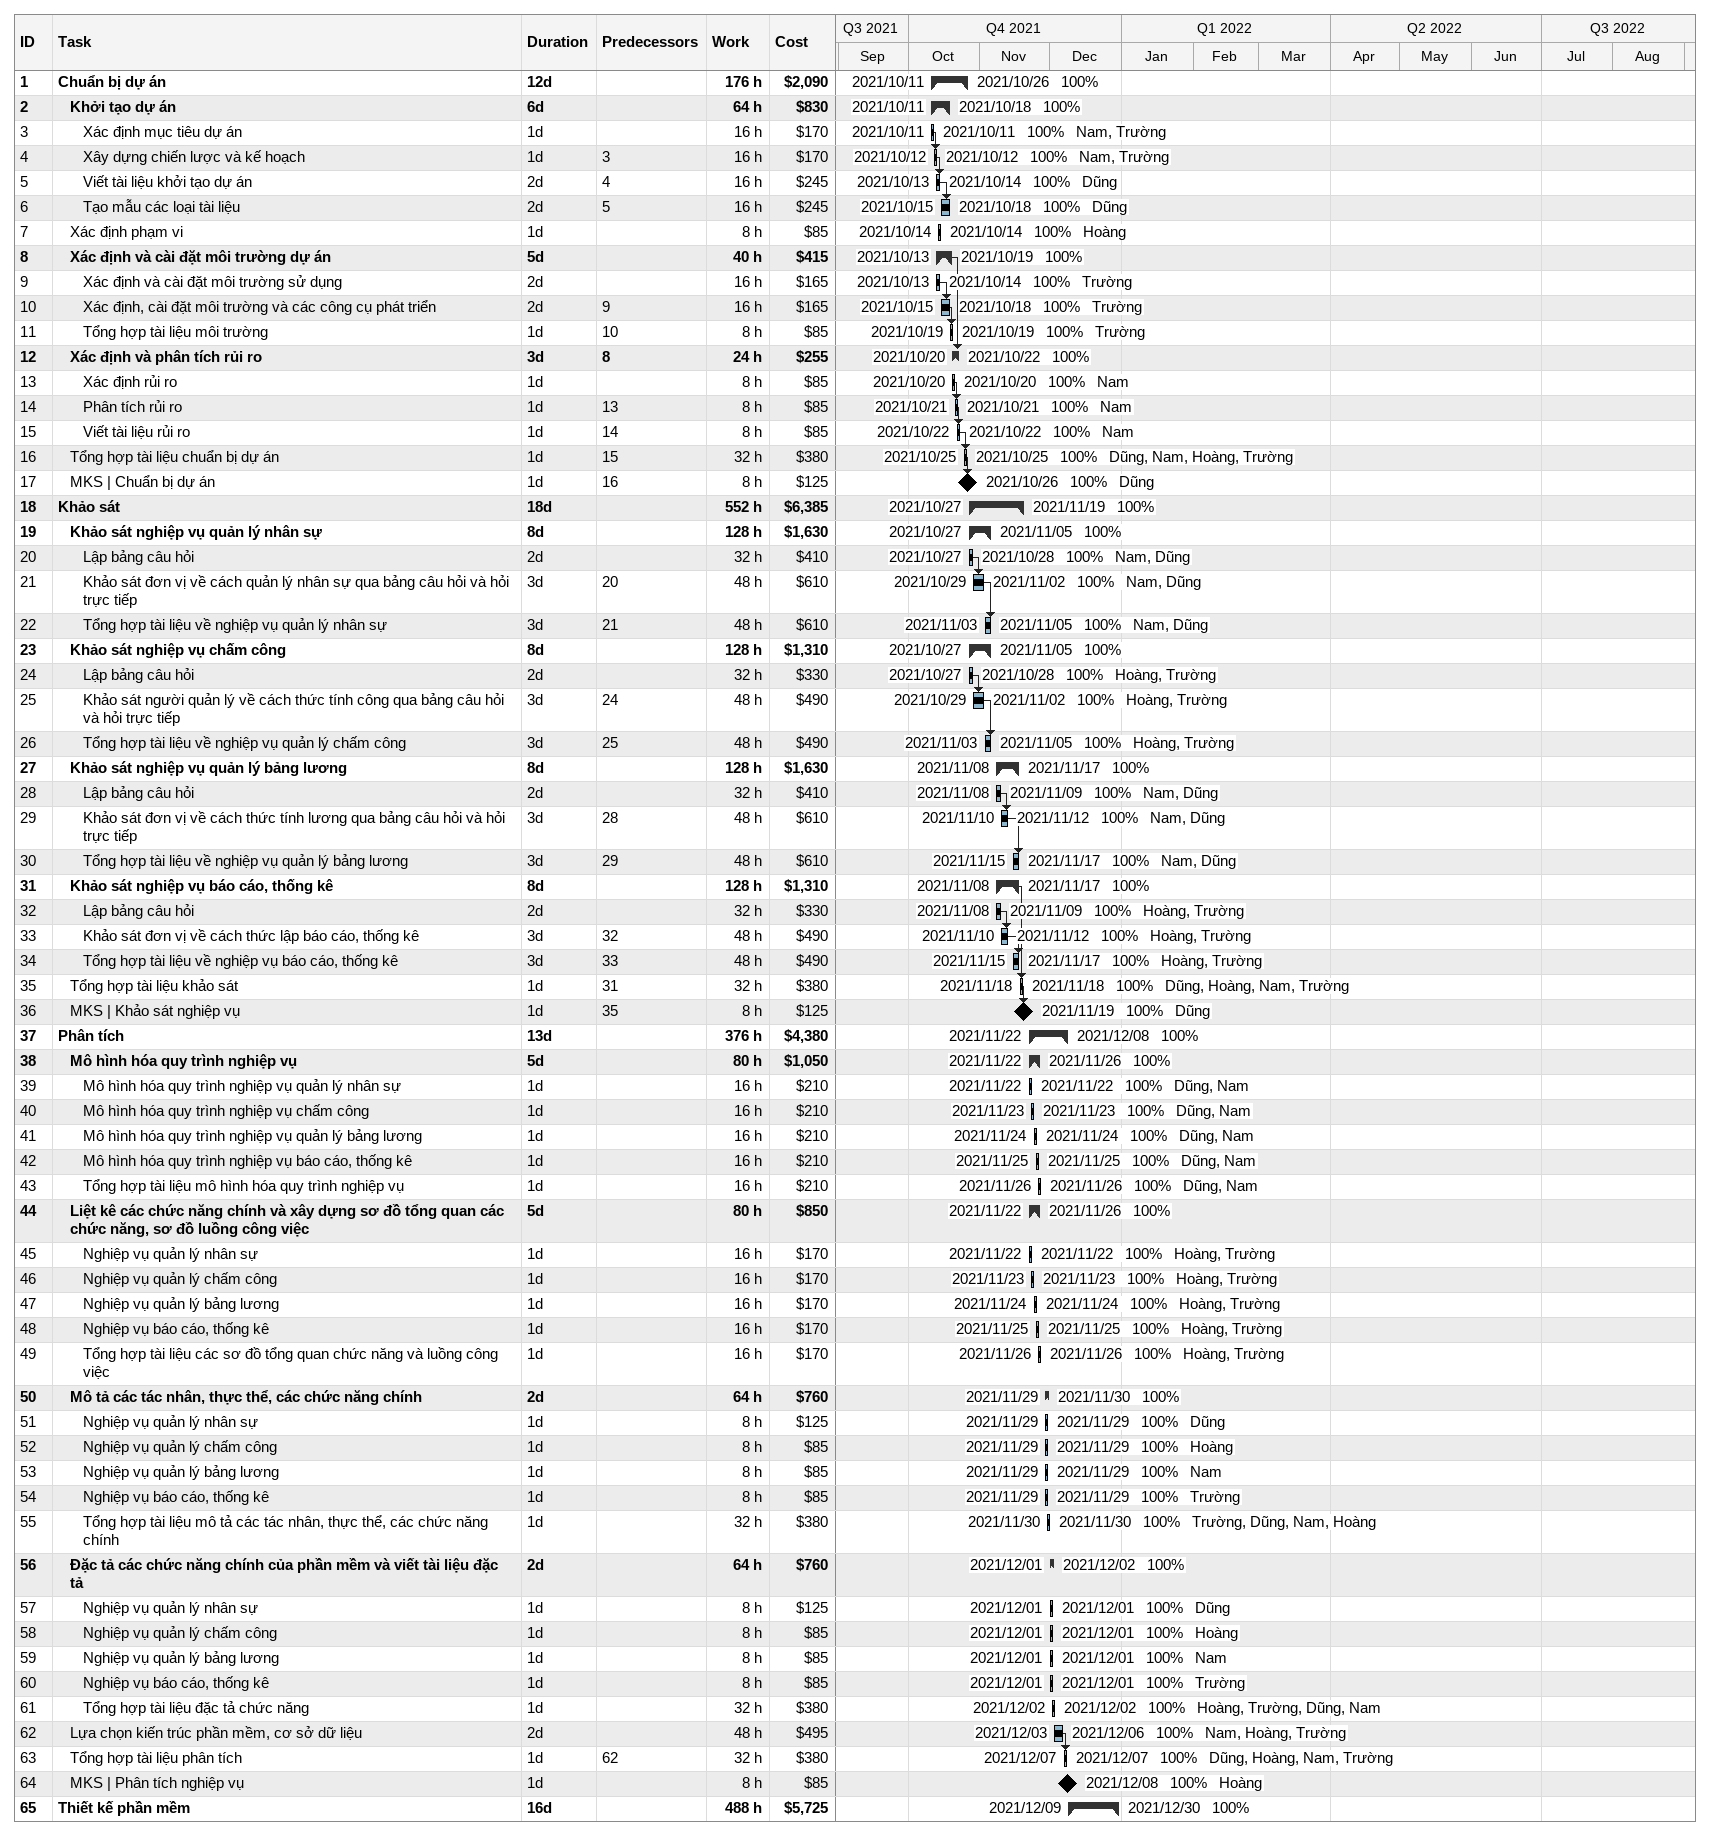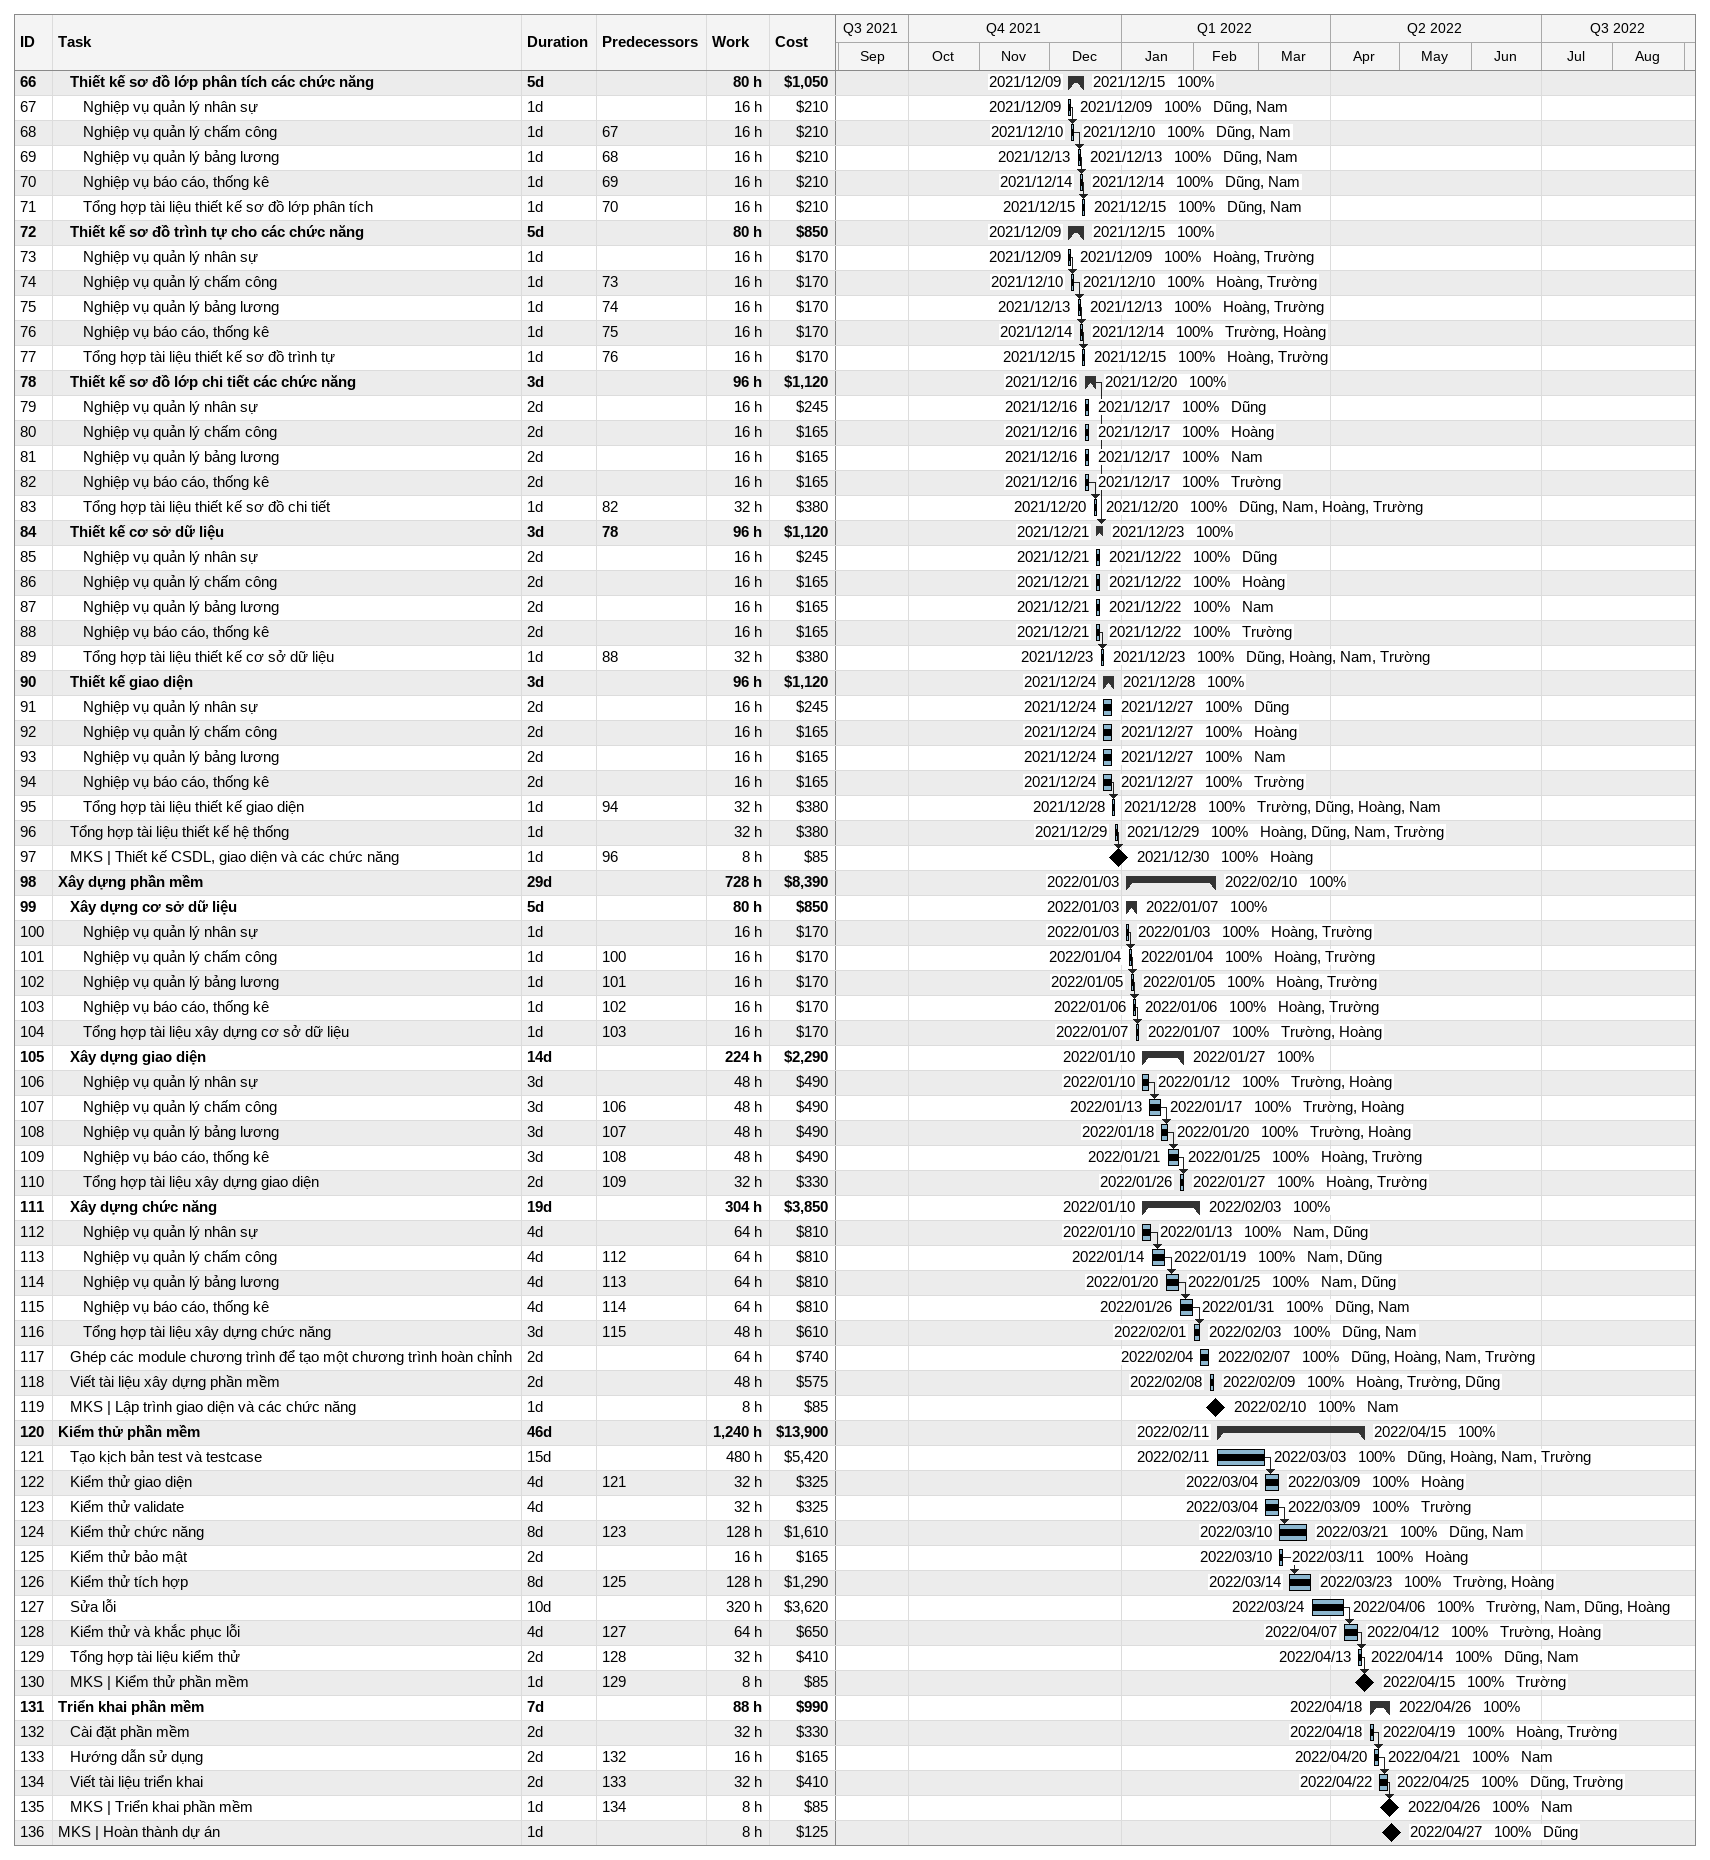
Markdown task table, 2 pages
| ID | Level | Task | Duration | Start | Finish | Predecessors | Resources | % complete | Work (h) | Cost ($) |
|---|---|---|---|---|---|---|---|---|---|---|
| 1 | 1 | **Chuẩn bị dự án** | 12d | 2021-10-11 | 2021-10-26 |  |  | 100 | 176 | 2090 |
| 2 | 2 | **Khởi tạo dự án** | 6d | 2021-10-11 | 2021-10-18 |  |  | 100 | 64 | 830 |
| 3 | 3 | Xác định mục tiêu dự án | 1d | 2021-10-11 | 2021-10-11 |  | Nam, Trường | 100 | 16 | 170 |
| 4 | 3 | Xây dựng chiến lược và kế hoạch | 1d | 2021-10-12 | 2021-10-12 | 3 | Nam, Trường | 100 | 16 | 170 |
| 5 | 3 | Viết tài liệu khởi tạo dự án | 2d | 2021-10-13 | 2021-10-14 | 4 | Dũng | 100 | 16 | 245 |
| 6 | 3 | Tạo mẫu các loại tài liệu | 2d | 2021-10-15 | 2021-10-18 | 5 | Dũng | 100 | 16 | 245 |
| 7 | 2 | Xác định phạm vi | 1d | 2021-10-14 | 2021-10-14 |  | Hoàng | 100 | 8 | 85 |
| 8 | 2 | **Xác định và cài đặt môi trường dự án** | 5d | 2021-10-13 | 2021-10-19 |  |  | 100 | 40 | 415 |
| 9 | 3 | Xác định và cài đặt môi trường sử dụng | 2d | 2021-10-13 | 2021-10-14 |  | Trường | 100 | 16 | 165 |
| 10 | 3 | Xác định, cài đặt môi trường và các công cụ phát triển | 2d | 2021-10-15 | 2021-10-18 | 9 | Trường | 100 | 16 | 165 |
| 11 | 3 | Tổng hợp tài liệu môi trường | 1d | 2021-10-19 | 2021-10-19 | 10 | Trường | 100 | 8 | 85 |
| 12 | 2 | **Xác định và phân tích rủi ro** | 3d | 2021-10-20 | 2021-10-22 | 8 |  | 100 | 24 | 255 |
| 13 | 3 | Xác định rủi ro | 1d | 2021-10-20 | 2021-10-20 |  | Nam | 100 | 8 | 85 |
| 14 | 3 | Phân tích rủi ro | 1d | 2021-10-21 | 2021-10-21 | 13 | Nam | 100 | 8 | 85 |
| 15 | 3 | Viết tài liệu rủi ro | 1d | 2021-10-22 | 2021-10-22 | 14 | Nam | 100 | 8 | 85 |
| 16 | 2 | Tổng hợp tài liệu chuẩn bị dự án | 1d | 2021-10-25 | 2021-10-25 | 15 | Dũng, Nam, Hoàng, Trường | 100 | 32 | 380 |
| 17 | 2 | MKS \| Chuẩn bị dự án | 1d | 2021-10-26 | 2021-10-26 | 16 | Dũng | 100 | 8 | 125 |
| 18 | 1 | **Khảo sát** | 18d | 2021-10-27 | 2021-11-19 |  |  | 100 | 552 | 6385 |
| 19 | 2 | **Khảo sát nghiệp vụ quản lý nhân sự** | 8d | 2021-10-27 | 2021-11-05 |  |  | 100 | 128 | 1630 |
| 20 | 3 | Lập bảng câu hỏi | 2d | 2021-10-27 | 2021-10-28 |  | Nam, Dũng | 100 | 32 | 410 |
| 21 | 3 | Khảo sát đơn vị về cách quản lý nhân sự qua bảng câu hỏi và hỏi trực tiếp | 3d | 2021-10-29 | 2021-11-02 | 20 | Nam, Dũng | 100 | 48 | 610 |
| 22 | 3 | Tổng hợp tài liệu về nghiệp vụ quản lý nhân sự | 3d | 2021-11-03 | 2021-11-05 | 21 | Nam, Dũng | 100 | 48 | 610 |
| 23 | 2 | **Khảo sát nghiệp vụ chấm công** | 8d | 2021-10-27 | 2021-11-05 |  |  | 100 | 128 | 1310 |
| 24 | 3 | Lập bảng câu hỏi | 2d | 2021-10-27 | 2021-10-28 |  | Hoàng, Trường | 100 | 32 | 330 |
| 25 | 3 | Khảo sát người quản lý về cách thức tính công qua bảng câu hỏi và hỏi trực tiếp | 3d | 2021-10-29 | 2021-11-02 | 24 | Hoàng, Trường | 100 | 48 | 490 |
| 26 | 3 | Tổng hợp tài liệu về nghiệp vụ quản lý chấm công | 3d | 2021-11-03 | 2021-11-05 | 25 | Hoàng, Trường | 100 | 48 | 490 |
| 27 | 2 | **Khảo sát nghiệp vụ quản lý bảng lương** | 8d | 2021-11-08 | 2021-11-17 |  |  | 100 | 128 | 1630 |
| 28 | 3 | Lập bảng câu hỏi | 2d | 2021-11-08 | 2021-11-09 |  | Nam, Dũng | 100 | 32 | 410 |
| 29 | 3 | Khảo sát đơn vị về cách thức tính lương qua bảng câu hỏi và hỏi trực tiếp | 3d | 2021-11-10 | 2021-11-12 | 28 | Nam, Dũng | 100 | 48 | 610 |
| 30 | 3 | Tổng hợp tài liệu về nghiệp vụ quản lý bảng lương | 3d | 2021-11-15 | 2021-11-17 | 29 | Nam, Dũng | 100 | 48 | 610 |
| 31 | 2 | **Khảo sát nghiệp vụ báo cáo, thống kê** | 8d | 2021-11-08 | 2021-11-17 |  |  | 100 | 128 | 1310 |
| 32 | 3 | Lập bảng câu hỏi | 2d | 2021-11-08 | 2021-11-09 |  | Hoàng, Trường | 100 | 32 | 330 |
| 33 | 3 | Khảo sát đơn vị về cách thức lập báo cáo, thống kê | 3d | 2021-11-10 | 2021-11-12 | 32 | Hoàng, Trường | 100 | 48 | 490 |
| 34 | 3 | Tổng hợp tài liệu về nghiệp vụ báo cáo, thống kê | 3d | 2021-11-15 | 2021-11-17 | 33 | Hoàng, Trường | 100 | 48 | 490 |
| 35 | 2 | Tổng hợp tài liệu khảo sát | 1d | 2021-11-18 | 2021-11-18 | 31 | Dũng, Hoàng, Nam, Trường | 100 | 32 | 380 |
| 36 | 2 | MKS \| Khảo sát nghiệp vụ | 1d | 2021-11-19 | 2021-11-19 | 35 | Dũng | 100 | 8 | 125 |
| 37 | 1 | **Phân tích** | 13d | 2021-11-22 | 2021-12-08 |  |  | 100 | 376 | 4380 |
| 38 | 2 | **Mô hình hóa quy trình nghiệp vụ** | 5d | 2021-11-22 | 2021-11-26 |  |  | 100 | 80 | 1050 |
| 39 | 3 | Mô hình hóa quy trình nghiệp vụ quản lý nhân sự | 1d | 2021-11-22 | 2021-11-22 |  | Dũng, Nam | 100 | 16 | 210 |
| 40 | 3 | Mô hình hóa quy trình nghiệp vụ chấm công | 1d | 2021-11-23 | 2021-11-23 |  | Dũng, Nam | 100 | 16 | 210 |
| 41 | 3 | Mô hình hóa quy trình nghiệp vụ quản lý bảng lương | 1d | 2021-11-24 | 2021-11-24 |  | Dũng, Nam | 100 | 16 | 210 |
| 42 | 3 | Mô hình hóa quy trình nghiệp vụ báo cáo, thống kê | 1d | 2021-11-25 | 2021-11-25 |  | Dũng, Nam | 100 | 16 | 210 |
| 43 | 3 | Tổng hợp tài liệu mô hình hóa quy trình nghiệp vụ | 1d | 2021-11-26 | 2021-11-26 |  | Dũng, Nam | 100 | 16 | 210 |
| 44 | 2 | **Liệt kê các chức năng chính và xây dựng sơ đồ tổng quan các chức năng, sơ đồ luồng công việc** | 5d | 2021-11-22 | 2021-11-26 |  |  | 100 | 80 | 850 |
| 45 | 3 | Nghiệp vụ quản lý nhân sự | 1d | 2021-11-22 | 2021-11-22 |  | Hoàng, Trường | 100 | 16 | 170 |
| 46 | 3 | Nghiệp vụ quản lý chấm công | 1d | 2021-11-23 | 2021-11-23 |  | Hoàng, Trường | 100 | 16 | 170 |
| 47 | 3 | Nghiệp vụ quản lý bảng lương | 1d | 2021-11-24 | 2021-11-24 |  | Hoàng, Trường | 100 | 16 | 170 |
| 48 | 3 | Nghiệp vụ báo cáo, thống kê | 1d | 2021-11-25 | 2021-11-25 |  | Hoàng, Trường | 100 | 16 | 170 |
| 49 | 3 | Tổng hợp tài liệu các sơ đồ tổng quan chức năng và luồng công việc | 1d | 2021-11-26 | 2021-11-26 |  | Hoàng, Trường | 100 | 16 | 170 |
| 50 | 2 | **Mô tả các tác nhân, thực thể, các chức năng chính** | 2d | 2021-11-29 | 2021-11-30 |  |  | 100 | 64 | 760 |
| 51 | 3 | Nghiệp vụ quản lý nhân sự | 1d | 2021-11-29 | 2021-11-29 |  | Dũng | 100 | 8 | 125 |
| 52 | 3 | Nghiệp vụ quản lý chấm công | 1d | 2021-11-29 | 2021-11-29 |  | Hoàng | 100 | 8 | 85 |
| 53 | 3 | Nghiệp vụ quản lý bảng lương | 1d | 2021-11-29 | 2021-11-29 |  | Nam | 100 | 8 | 85 |
| 54 | 3 | Nghiệp vụ báo cáo, thống kê | 1d | 2021-11-29 | 2021-11-29 |  | Trường | 100 | 8 | 85 |
| 55 | 3 | Tổng hợp tài liệu mô tả các tác nhân, thực thể, các chức năng chính | 1d | 2021-11-30 | 2021-11-30 |  | Trường, Dũng, Nam, Hoàng | 100 | 32 | 380 |
| 56 | 2 | **Đặc tả các chức năng chính của phần mềm và viết tài liệu đặc tả** | 2d | 2021-12-01 | 2021-12-02 |  |  | 100 | 64 | 760 |
| 57 | 3 | Nghiệp vụ quản lý nhân sự | 1d | 2021-12-01 | 2021-12-01 |  | Dũng | 100 | 8 | 125 |
| 58 | 3 | Nghiệp vụ quản lý chấm công | 1d | 2021-12-01 | 2021-12-01 |  | Hoàng | 100 | 8 | 85 |
| 59 | 3 | Nghiệp vụ quản lý bảng lương | 1d | 2021-12-01 | 2021-12-01 |  | Nam | 100 | 8 | 85 |
| 60 | 3 | Nghiệp vụ báo cáo, thống kê | 1d | 2021-12-01 | 2021-12-01 |  | Trường | 100 | 8 | 85 |
| 61 | 3 | Tổng hợp tài liệu đặc tả chức năng | 1d | 2021-12-02 | 2021-12-02 |  | Hoàng, Trường, Dũng, Nam | 100 | 32 | 380 |
| 62 | 2 | Lựa chọn kiến trúc phần mềm, cơ sở dữ liệu | 2d | 2021-12-03 | 2021-12-06 |  | Nam, Hoàng, Trường | 100 | 48 | 495 |
| 63 | 2 | Tổng hợp tài liệu phân tích | 1d | 2021-12-07 | 2021-12-07 | 62 | Dũng, Hoàng, Nam, Trường | 100 | 32 | 380 |
| 64 | 2 | MKS \| Phân tích nghiệp vụ | 1d | 2021-12-08 | 2021-12-08 |  | Hoàng | 100 | 8 | 85 |
| 65 | 1 | **Thiết kế phần mềm** | 16d | 2021-12-09 | 2021-12-30 |  |  | 100 | 488 | 5725 |
| 66 | 2 | **Thiết kế sơ đồ lớp phân tích các chức năng** | 5d | 2021-12-09 | 2021-12-15 |  |  | 100 | 80 | 1050 |
| 67 | 3 | Nghiệp vụ quản lý nhân sự | 1d | 2021-12-09 | 2021-12-09 |  | Dũng, Nam | 100 | 16 | 210 |
| 68 | 3 | Nghiệp vụ quản lý chấm công | 1d | 2021-12-10 | 2021-12-10 | 67 | Dũng, Nam | 100 | 16 | 210 |
| 69 | 3 | Nghiệp vụ quản lý bảng lương | 1d | 2021-12-13 | 2021-12-13 | 68 | Dũng, Nam | 100 | 16 | 210 |
| 70 | 3 | Nghiệp vụ báo cáo, thống kê | 1d | 2021-12-14 | 2021-12-14 | 69 | Dũng, Nam | 100 | 16 | 210 |
| 71 | 3 | Tổng hợp tài liệu thiết kế sơ đồ lớp phân tích | 1d | 2021-12-15 | 2021-12-15 | 70 | Dũng, Nam | 100 | 16 | 210 |
| 72 | 2 | **Thiết kế sơ đồ trình tự cho các chức năng** | 5d | 2021-12-09 | 2021-12-15 |  |  | 100 | 80 | 850 |
| 73 | 3 | Nghiệp vụ quản lý nhân sự | 1d | 2021-12-09 | 2021-12-09 |  | Hoàng, Trường | 100 | 16 | 170 |
| 74 | 3 | Nghiệp vụ quản lý chấm công | 1d | 2021-12-10 | 2021-12-10 | 73 | Hoàng, Trường | 100 | 16 | 170 |
| 75 | 3 | Nghiệp vụ quản lý bảng lương | 1d | 2021-12-13 | 2021-12-13 | 74 | Hoàng, Trường | 100 | 16 | 170 |
| 76 | 3 | Nghiệp vụ báo cáo, thống kê | 1d | 2021-12-14 | 2021-12-14 | 75 | Trường, Hoàng | 100 | 16 | 170 |
| 77 | 3 | Tổng hợp tài liệu thiết kế sơ đồ trình tự | 1d | 2021-12-15 | 2021-12-15 | 76 | Hoàng, Trường | 100 | 16 | 170 |
| 78 | 2 | **Thiết kế sơ đồ lớp chi tiết các chức năng** | 3d | 2021-12-16 | 2021-12-20 |  |  | 100 | 96 | 1120 |
| 79 | 3 | Nghiệp vụ quản lý nhân sự | 2d | 2021-12-16 | 2021-12-17 |  | Dũng | 100 | 16 | 245 |
| 80 | 3 | Nghiệp vụ quản lý chấm công | 2d | 2021-12-16 | 2021-12-17 |  | Hoàng | 100 | 16 | 165 |
| 81 | 3 | Nghiệp vụ quản lý bảng lương | 2d | 2021-12-16 | 2021-12-17 |  | Nam | 100 | 16 | 165 |
| 82 | 3 | Nghiệp vụ báo cáo, thống kê | 2d | 2021-12-16 | 2021-12-17 |  | Trường | 100 | 16 | 165 |
| 83 | 3 | Tổng hợp tài liệu thiết kế sơ đồ chi tiết | 1d | 2021-12-20 | 2021-12-20 | 82 | Dũng, Nam, Hoàng, Trường | 100 | 32 | 380 |
| 84 | 2 | **Thiết kế cơ sở dữ liệu** | 3d | 2021-12-21 | 2021-12-23 | 78 |  | 100 | 96 | 1120 |
| 85 | 3 | Nghiệp vụ quản lý nhân sự | 2d | 2021-12-21 | 2021-12-22 |  | Dũng | 100 | 16 | 245 |
| 86 | 3 | Nghiệp vụ quản lý chấm công | 2d | 2021-12-21 | 2021-12-22 |  | Hoàng | 100 | 16 | 165 |
| 87 | 3 | Nghiệp vụ quản lý bảng lương | 2d | 2021-12-21 | 2021-12-22 |  | Nam | 100 | 16 | 165 |
| 88 | 3 | Nghiệp vụ báo cáo, thống kê | 2d | 2021-12-21 | 2021-12-22 |  | Trường | 100 | 16 | 165 |
| 89 | 3 | Tổng hợp tài liệu thiết kế cơ sở dữ liệu | 1d | 2021-12-23 | 2021-12-23 | 88 | Dũng, Hoàng, Nam, Trường | 100 | 32 | 380 |
| 90 | 2 | **Thiết kế giao diện** | 3d | 2021-12-24 | 2021-12-28 |  |  | 100 | 96 | 1120 |
| 91 | 3 | Nghiệp vụ quản lý nhân sự | 2d | 2021-12-24 | 2021-12-27 |  | Dũng | 100 | 16 | 245 |
| 92 | 3 | Nghiệp vụ quản lý chấm công | 2d | 2021-12-24 | 2021-12-27 |  | Hoàng | 100 | 16 | 165 |
| 93 | 3 | Nghiệp vụ quản lý bảng lương | 2d | 2021-12-24 | 2021-12-27 |  | Nam | 100 | 16 | 165 |
| 94 | 3 | Nghiệp vụ báo cáo, thống kê | 2d | 2021-12-24 | 2021-12-27 |  | Trường | 100 | 16 | 165 |
| 95 | 3 | Tổng hợp tài liệu thiết kế giao diện | 1d | 2021-12-28 | 2021-12-28 | 94 | Trường, Dũng, Hoàng, Nam | 100 | 32 | 380 |
| 96 | 2 | Tổng hợp tài liệu thiết kế hệ thống | 1d | 2021-12-29 | 2021-12-29 |  | Hoàng, Dũng, Nam, Trường | 100 | 32 | 380 |
| 97 | 2 | MKS \| Thiết kế CSDL, giao diện và các chức năng | 1d | 2021-12-30 | 2021-12-30 | 96 | Hoàng | 100 | 8 | 85 |
| 98 | 1 | **Xây dựng phần mềm** | 29d | 2022-01-03 | 2022-02-10 |  |  | 100 | 728 | 8390 |
| 99 | 2 | **Xây dựng cơ sở dữ liệu** | 5d | 2022-01-03 | 2022-01-07 |  |  | 100 | 80 | 850 |
| 100 | 3 | Nghiệp vụ quản lý nhân sự | 1d | 2022-01-03 | 2022-01-03 |  | Hoàng, Trường | 100 | 16 | 170 |
| 101 | 3 | Nghiệp vụ quản lý chấm công | 1d | 2022-01-04 | 2022-01-04 | 100 | Hoàng, Trường | 100 | 16 | 170 |
| 102 | 3 | Nghiệp vụ quản lý bảng lương | 1d | 2022-01-05 | 2022-01-05 | 101 | Hoàng, Trường | 100 | 16 | 170 |
| 103 | 3 | Nghiệp vụ báo cáo, thống kê | 1d | 2022-01-06 | 2022-01-06 | 102 | Hoàng, Trường | 100 | 16 | 170 |
| 104 | 3 | Tổng hợp tài liệu xây dựng cơ sở dữ liệu | 1d | 2022-01-07 | 2022-01-07 | 103 | Trường, Hoàng | 100 | 16 | 170 |
| 105 | 2 | **Xây dựng giao diện** | 14d | 2022-01-10 | 2022-01-27 |  |  | 100 | 224 | 2290 |
| 106 | 3 | Nghiệp vụ quản lý nhân sự | 3d | 2022-01-10 | 2022-01-12 |  | Trường, Hoàng | 100 | 48 | 490 |
| 107 | 3 | Nghiệp vụ quản lý chấm công | 3d | 2022-01-13 | 2022-01-17 | 106 | Trường, Hoàng | 100 | 48 | 490 |
| 108 | 3 | Nghiệp vụ quản lý bảng lương | 3d | 2022-01-18 | 2022-01-20 | 107 | Trường, Hoàng | 100 | 48 | 490 |
| 109 | 3 | Nghiệp vụ báo cáo, thống kê | 3d | 2022-01-21 | 2022-01-25 | 108 | Hoàng, Trường | 100 | 48 | 490 |
| 110 | 3 | Tổng hợp tài liệu xây dựng giao diện | 2d | 2022-01-26 | 2022-01-27 | 109 | Hoàng, Trường | 100 | 32 | 330 |
| 111 | 2 | **Xây dựng chức năng** | 19d | 2022-01-10 | 2022-02-03 |  |  | 100 | 304 | 3850 |
| 112 | 3 | Nghiệp vụ quản lý nhân sự | 4d | 2022-01-10 | 2022-01-13 |  | Nam, Dũng | 100 | 64 | 810 |
| 113 | 3 | Nghiệp vụ quản lý chấm công | 4d | 2022-01-14 | 2022-01-19 | 112 | Nam, Dũng | 100 | 64 | 810 |
| 114 | 3 | Nghiệp vụ quản lý bảng lương | 4d | 2022-01-20 | 2022-01-25 | 113 | Nam, Dũng | 100 | 64 | 810 |
| 115 | 3 | Nghiệp vụ báo cáo, thống kê | 4d | 2022-01-26 | 2022-01-31 | 114 | Dũng, Nam | 100 | 64 | 810 |
| 116 | 3 | Tổng hợp tài liệu xây dựng chức năng | 3d | 2022-02-01 | 2022-02-03 | 115 | Dũng, Nam | 100 | 48 | 610 |
| 117 | 2 | Ghép các module chương trình để tạo một chương trình hoàn chỉnh | 2d | 2022-02-04 | 2022-02-07 |  | Dũng, Hoàng, Nam, Trường | 100 | 64 | 740 |
| 118 | 2 | Viết tài liệu xây dựng phần mềm | 2d | 2022-02-08 | 2022-02-09 |  | Hoàng, Trường, Dũng | 100 | 48 | 575 |
| 119 | 2 | MKS \| Lập trình giao diện và các chức năng | 1d | 2022-02-10 | 2022-02-10 |  | Nam | 100 | 8 | 85 |
| 120 | 1 | **Kiểm thử phần mềm** | 46d | 2022-02-11 | 2022-04-15 |  |  | 100 | 1240 | 13900 |
| 121 | 2 | Tạo kịch bản test và testcase | 15d | 2022-02-11 | 2022-03-03 |  | Dũng, Hoàng, Nam, Trường | 100 | 480 | 5420 |
| 122 | 2 | Kiểm thử giao diện | 4d | 2022-03-04 | 2022-03-09 | 121 | Hoàng | 100 | 32 | 325 |
| 123 | 2 | Kiểm thử validate | 4d | 2022-03-04 | 2022-03-09 |  | Trường | 100 | 32 | 325 |
| 124 | 2 | Kiểm thử chức năng | 8d | 2022-03-10 | 2022-03-21 | 123 | Dũng, Nam | 100 | 128 | 1610 |
| 125 | 2 | Kiểm thử bảo mật | 2d | 2022-03-10 | 2022-03-11 |  | Hoàng | 100 | 16 | 165 |
| 126 | 2 | Kiểm thử tích hợp | 8d | 2022-03-14 | 2022-03-23 | 125 | Trường, Hoàng | 100 | 128 | 1290 |
| 127 | 2 | Sửa lỗi | 10d | 2022-03-24 | 2022-04-06 |  | Trường, Nam, Dũng, Hoàng | 100 | 320 | 3620 |
| 128 | 2 | Kiểm thử và khắc phục lỗi | 4d | 2022-04-07 | 2022-04-12 | 127 | Trường, Hoàng | 100 | 64 | 650 |
| 129 | 2 | Tổng hợp tài liệu kiểm thử | 2d | 2022-04-13 | 2022-04-14 | 128 | Dũng, Nam | 100 | 32 | 410 |
| 130 | 2 | MKS \| Kiểm thử phần mềm | 1d | 2022-04-15 | 2022-04-15 | 129 | Trường | 100 | 8 | 85 |
| 131 | 1 | **Triển khai phần mềm** | 7d | 2022-04-18 | 2022-04-26 |  |  | 100 | 88 | 990 |
| 132 | 2 | Cài đặt phần mềm | 2d | 2022-04-18 | 2022-04-19 |  | Hoàng, Trường | 100 | 32 | 330 |
| 133 | 2 | Hướng dẫn sử dụng | 2d | 2022-04-20 | 2022-04-21 | 132 | Nam | 100 | 16 | 165 |
| 134 | 2 | Viết tài liệu triển khai | 2d | 2022-04-22 | 2022-04-25 | 133 | Dũng, Trường | 100 | 32 | 410 |
| 135 | 2 | MKS \| Triển khai phần mềm | 1d | 2022-04-26 | 2022-04-26 | 134 | Nam | 100 | 8 | 85 |
| 136 | 1 | MKS \| Hoàn thành dự án | 1d | 2022-04-27 | 2022-04-27 |  | Dũng | 100 | 8 | 125 |
